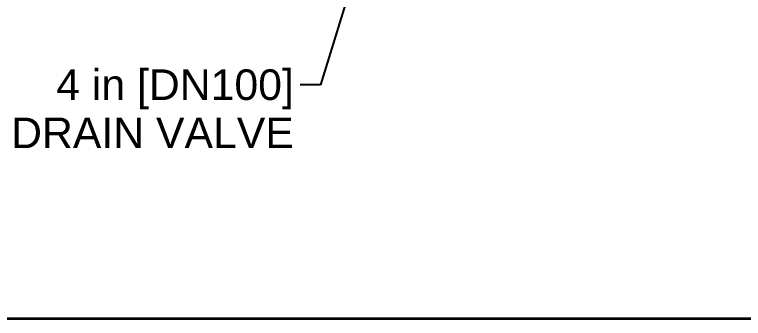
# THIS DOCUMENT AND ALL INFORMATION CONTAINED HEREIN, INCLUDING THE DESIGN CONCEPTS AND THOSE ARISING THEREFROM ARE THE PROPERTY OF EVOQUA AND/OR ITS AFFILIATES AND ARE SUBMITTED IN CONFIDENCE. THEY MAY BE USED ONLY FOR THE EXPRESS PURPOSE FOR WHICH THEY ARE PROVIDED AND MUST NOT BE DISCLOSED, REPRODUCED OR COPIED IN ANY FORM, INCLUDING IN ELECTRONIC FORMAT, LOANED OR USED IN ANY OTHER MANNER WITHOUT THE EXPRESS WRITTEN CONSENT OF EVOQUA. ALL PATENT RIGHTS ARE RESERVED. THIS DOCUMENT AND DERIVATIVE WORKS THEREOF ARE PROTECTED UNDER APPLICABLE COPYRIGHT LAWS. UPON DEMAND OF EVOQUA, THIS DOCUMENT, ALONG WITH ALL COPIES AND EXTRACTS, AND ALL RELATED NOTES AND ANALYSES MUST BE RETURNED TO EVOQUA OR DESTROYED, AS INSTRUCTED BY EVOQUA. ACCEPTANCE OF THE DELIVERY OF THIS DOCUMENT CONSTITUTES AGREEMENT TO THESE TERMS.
# Model space of a CAD drawing. Header units: inches. Extents: x 20 to 536, y 8 to 344.
# Drawn here: x 48.6 to 105.7, y 8 to 31.8 of the extents above; entities that cross this region are included whole.
import ezdxf

# ---------------------------------------------------------------- set-up
doc = ezdxf.new("R2010")
doc.units = ezdxf.units.IN
doc.header["$LTSCALE"] = 16
doc.header["$MEASUREMENT"] = 0
doc.layers.get('0').update_dxf_attribs({"lineweight": 25})
doc.layers.add('Border', color=7, linetype='Continuous', lineweight=35)
doc.layers.add('Symbol', color=7, linetype='Continuous', lineweight=25)
doc.styles.add('Standard D-E', font='arial.ttf')
doc.dimstyles.new('Default D-E$7', dxfattribs={"dimscale": 16, "dimtxt": 0.15, "dimasz": 0.098425, "dimexe": 0.125, "dimexo": 0.0625, "dimgap": 0.031496, "dimtad": 0, "dimtih": 1, "dimtoh": 1, "dimrnd": 1e-08, "dimzin": 4, "dimdsep": 46, "dimtxsty": 'Standard D-E', "dimcen": 0.09, "dimdle": 0.393701, "dimclrd": 256, "dimclre": 256, "dimclrt": 256, "dimadec": 0, "dimazin": 1, "dimtfac": 1, "dimtofl": 0, "dimtmove": 0, "dimatfit": 3, "dimfxl": 1, "dimtolj": 1, "dimtzin": 4, "dimlwd": -1, "dimlwe": -1, "dimarcsym": 0})

# ---------------------------------------------------------------- blocks, each defined once
blk = doc.blocks.new('Borders 22x34_D')
at = {"layer": 'Border'}
for q in [(33.5, 0.5), (7.8115, 0.5)]:
    blk.add_line((1.25, 0.5), q, dxfattribs=at)

msp = doc.modelspace()

# ---------------------------------------------------------------- block references
at = {"xscale": 16, "yscale": 16, "zscale": 16}
msp.add_blockref('Borders 22x34_D', (0, 0), dxfattribs=at)

# ---------------------------------------------------------------- texts
at = {"layer": 'Symbol', "insert": (70.47851, 27.53025), "char_height": 2.4000001, "width": 22.1780507, "attachment_point": 3, "line_spacing_factor": 0.944221, "style": 'Standard D-E'}
msp.add_mtext('\\fArial|b0|i0;4 in [DN100] \\P\\fArial|b0|i0;DRAIN VALVE', dxfattribs=at)

# ---------------------------------------------------------------- leaders
at = {"layer": 'Symbol', "annotation_type": 0, "has_hookline": 1, "hookline_direction": 1, "text_width": 21.73424}
msp.add_leader([(79.62856, 49.29484), (72.55725, 26.33025), (70.98245, 26.33025)], dimstyle='Default D-E$7', override={"dimtad": 0}, dxfattribs=at)

doc.saveas('drawing.dxf')
